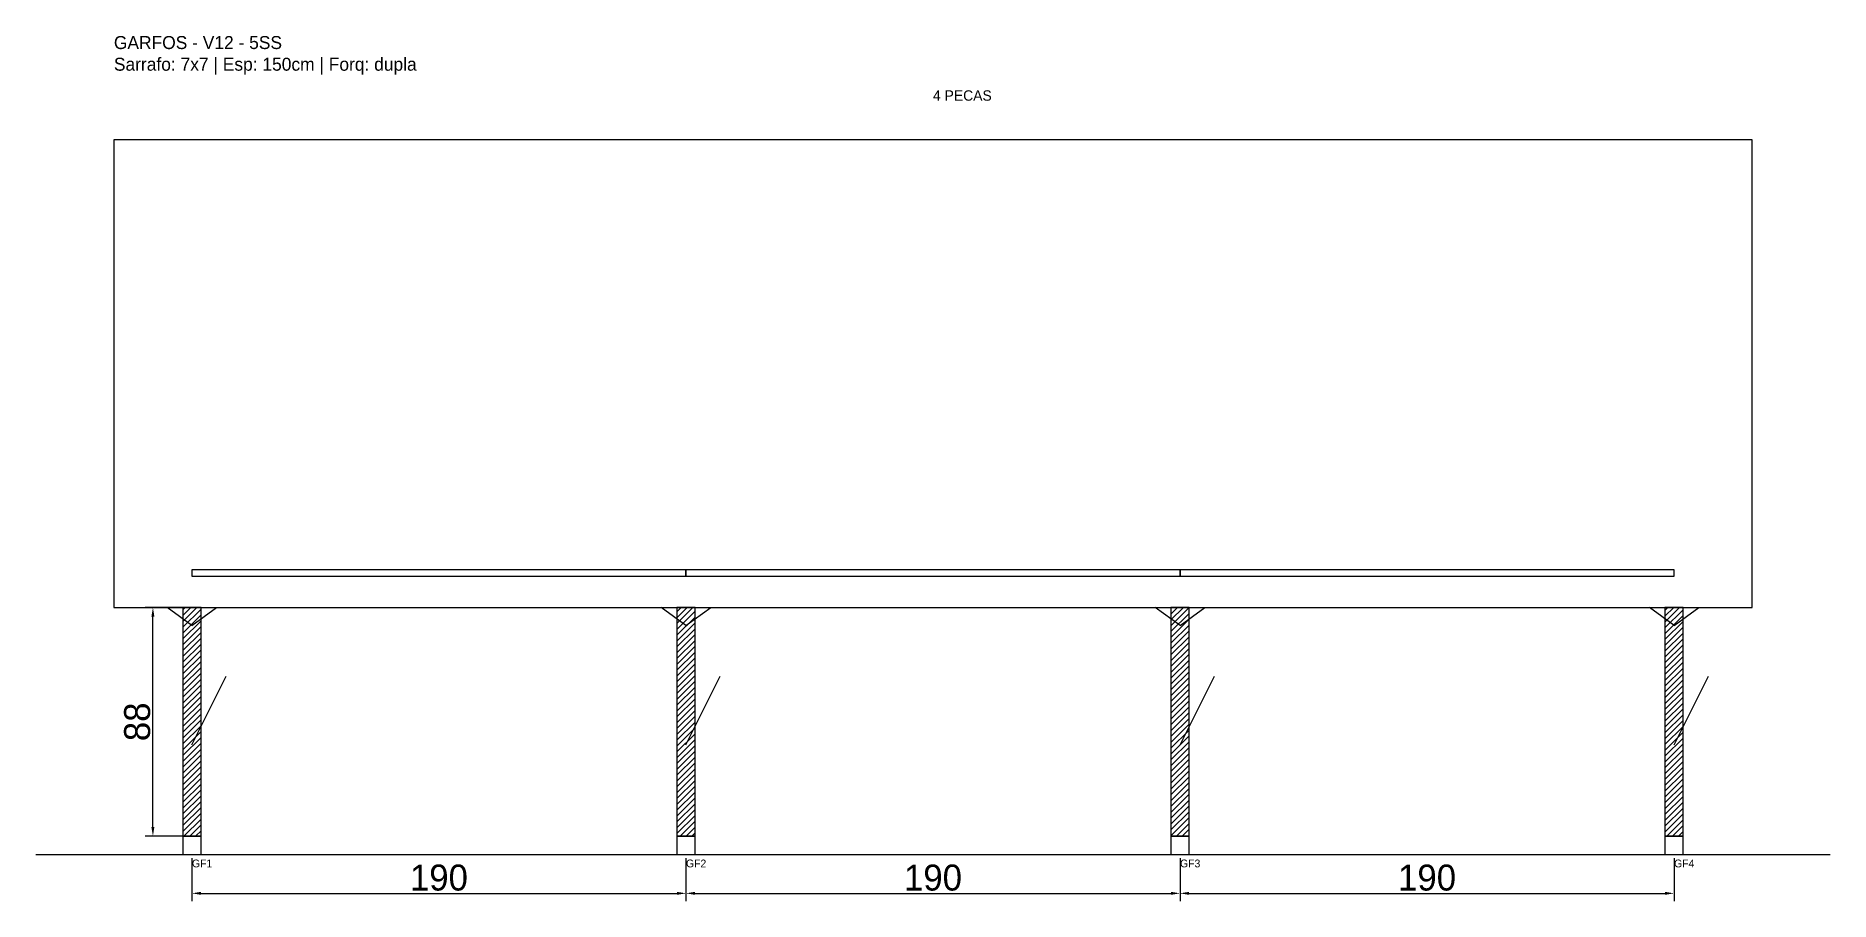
# Model space of a CAD drawing. Header units: metres. Extents: x -30 to 660, y -25 to 308.
import ezdxf

# ---------------------------------------------------------------- set-up
doc = ezdxf.new("R2010")
doc.units = ezdxf.units.M
for name, color, linetype in [('BARRA_ANCORAGEM', 1, 'Continuous'), ('COTA', 241, 'Continuous'), ('GARFOS OK', 3, 'Continuous'), ('NOME DA VIGA', 6, 'Continuous'), ('SARR_7x7', 40, 'Continuous'), ('TIRAS REESCORAMENTO', 252, 'Continuous'), ('VIGAS', 3, 'Continuous')]:
    doc.layers.add(name, color=color, linetype=linetype)
doc.dimstyles.new('EZ DXF', dxfattribs={"dimtxt": 10, "dimasz": 3.5, "dimexe": 3, "dimexo": 1.5, "dimgap": 1, "dimtad": 1, "dimdec": 1, "dimdsep": 46, "dimcen": 2.5, "dimazin": 3, "dimtfac": 1, "dimtmove": 0, "dimatfit": 3})

msp = doc.modelspace()

# ---------------------------------------------------------------- hatches: boundary and pattern name
at = {"layer": 'COTA'}
h = msp.add_hatch(dxfattribs=at)
h.set_pattern_fill('ANSI31', scale=0.5)
h.paths.add_polyline_path([(26.5, 0), (33.5, 0), (33.5, 88), (26.5, 88)])
h = msp.add_hatch(dxfattribs=at)
h.set_pattern_fill('ANSI31', scale=0.5)
h.paths.add_polyline_path([(216.5, 0), (223.5, 0), (223.5, 88), (216.5, 88)])
h = msp.add_hatch(dxfattribs=at)
h.set_pattern_fill('ANSI31', scale=0.5)
h.paths.add_polyline_path([(406.5, 0), (413.5, 0), (413.5, 88), (406.5, 88)])
h = msp.add_hatch(dxfattribs=at)
h.set_pattern_fill('ANSI31', scale=0.5)
h.paths.add_polyline_path([(596.5, 0), (603.5, 0), (603.5, 88), (596.5, 88)])

# ---------------------------------------------------------------- linework, layer by layer
at = {"layer": 'BARRA_ANCORAGEM'}
for p, q in [((30, 35.2), (43.2, 61.6)), ((220, 35.2), (233.2, 61.6)), ((410, 35.2), (423.2, 61.6)), ((600, 35.2), (613.2, 61.6))]:
    msp.add_line(p, q, dxfattribs=at)
at = {"layer": 'GARFOS OK'}
for p, q in [((30, 81), (20.5, 88)), ((20.5, 88), (39.5, 88)), ((30, 81), (39.5, 88)), ((220, 81), (210.5, 88)), ((210.5, 88), (229.5, 88)), ((220, 81), (229.5, 88)), ((410, 81), (400.5, 88)), ((400.5, 88), (419.5, 88)), ((410, 81), (419.5, 88)), ((600, 81), (590.5, 88)), ((590.5, 88), (609.5, 88)), ((600, 81), (609.5, 88))]:
    msp.add_line(p, q, dxfattribs=at)
at = {"layer": 'GARFOS OK', "linetype": 'CONTINUOUS'}
msp.add_line((-30, -7), (660, -7), dxfattribs=at)
at = {"layer": 'GARFOS OK'}
for points in [[(26.5, 0), (33.5, 0), (33.5, 88), (26.5, 88), (26.5, 0)], [(216.5, 0), (223.5, 0), (223.5, 88), (216.5, 88), (216.5, 0)], [(406.5, 0), (413.5, 0), (413.5, 88), (406.5, 88), (406.5, 0)], [(596.5, 0), (603.5, 0), (603.5, 88), (596.5, 88), (596.5, 0)]]:
    msp.add_lwpolyline(points, dxfattribs=at)
at = {"layer": 'SARR_7x7'}
for points in [[(26.5, -7), (33.5, -7), (33.5, 0), (26.5, 0), (26.5, -7)], [(216.5, -7), (223.5, -7), (223.5, 0), (216.5, 0), (216.5, -7)], [(406.5, -7), (413.5, -7), (413.5, 0), (406.5, 0), (406.5, -7)], [(596.5, -7), (603.5, -7), (603.5, 0), (596.5, 0), (596.5, -7)]]:
    msp.add_lwpolyline(points, dxfattribs=at)
at = {"layer": 'TIRAS REESCORAMENTO'}
for points in [[(30, 100), (220, 100), (220, 102.5), (30, 102.5), (30, 100)], [(220, 100), (410, 100), (410, 102.5), (220, 102.5), (220, 100)], [(410, 100), (600, 100), (600, 102.5), (410, 102.5), (410, 100)]]:
    msp.add_lwpolyline(points, dxfattribs=at)
at = {"layer": 'VIGAS'}
msp.add_lwpolyline([(0, 88), (630, 88), (630, 268), (0, 268), (0, 88)], dxfattribs=at)

# ---------------------------------------------------------------- texts
at = {"layer": 'NOME DA VIGA'}
for s, height, p in [('4 PECAS', 4, (315, 283)), ('GF1', 3, (30, -12)), ('GF2', 3, (220, -12)), ('GF3', 3, (410, -12)), ('GF4', 3, (600, -12))]:
    msp.add_text(s, height=height, dxfattribs=at).set_placement(p)
at = {"layer": 'NOME DA VIGA', "insert": (0, 293), "char_height": 5, "attachment_point": 7}
msp.add_mtext('GARFOS - V12 - 5SS\\PSarrafo: 7x7 | Esp: 150cm | Forq: dupla', dxfattribs=at)

# ---------------------------------------------------------------- dimensions: what is measured, and where the dimension line sits
at = {"layer": 'COTA'}
msp.add_linear_dim(base=(15, 0), p1=(30, 0), p2=(30, 88), angle=90, dimstyle='EZ DXF', dxfattribs=at).render()
for base, p1, p2 in [((30, -22), (30, -7), (220, -7)), ((220, -22), (220, -7), (410, -7)), ((410, -22), (410, -7), (600, -7))]:
    msp.add_linear_dim(base=base, p1=p1, p2=p2, dimstyle='EZ DXF', dxfattribs=at).render()

doc.saveas('drawing.dxf')
